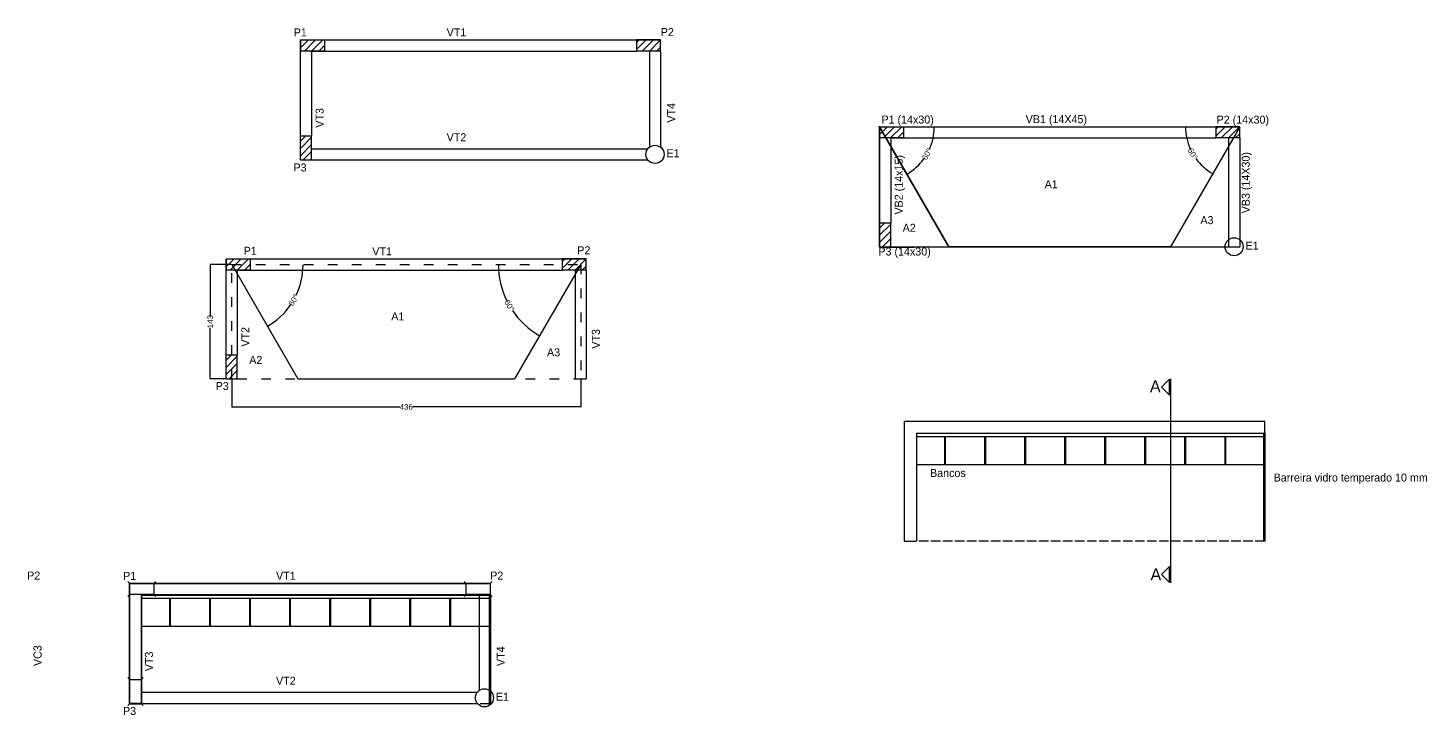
# Model space of a CAD drawing. Header units: centimetres. Extents: x -7745 to 883, y 487 to 2760.
# Drawn here: x -5765 to -4017, y 917 to 1776 of the extents above; entities that cross this region are included whole.
import ezdxf

# ---------------------------------------------------------------- set-up
doc = ezdxf.new("R2010")
doc.units = ezdxf.units.CM
doc.linetypes.add('ACAD_ISO02W100', pattern=[15, 12, -3])
doc.linetypes.add('ACAD_ISO03W100', pattern=[30, 12, -18])
doc.layers.add('A-ANNO-DIMS', color=7, linetype='Continuous', lineweight=30)
for name, color, linetype in [('ARQUITETURA', 253, 'Continuous'), ('CARIMBO', 250, 'Continuous'), ('Cota', 5, 'Continuous'), ('PEÇAS ESTRUTURAIS', 1, 'Continuous')]:
    doc.layers.add(name, color=color, linetype=linetype)
doc.styles.add('Arial_1', font='arial.ttf', dxfattribs={"height": 7})
doc.styles.add('Century Gothic_B', font='GOTHICB.TTF', dxfattribs={"height": 0.15})
doc.dimstyles.get("Standard").update_dxf_attribs({"dimtxt": 7, "dimasz": 0.3, "dimexe": 0.18, "dimexo": 0.0625, "dimgap": 0.09, "dimtad": 0, "dimdec": 0, "dimzin": 0, "dimdsep": 46, "dimtxsty": 'Arial_1', "dimcen": 0.09, "dimadec": 0, "dimazin": 0, "dimtfac": 1, "dimtdec": 0, "dimtofl": 0, "dimtmove": 0, "dimatfit": 3, "dimfxl": 1, "dimtolj": 1, "dimtzin": 0, "dimarcsym": 2})

# ---------------------------------------------------------------- blocks, each defined once
blk = doc.blocks.new('*D59')
at = {"layer": 'Cota', "color": 0, "lineweight": -2, "transparency": 16777216}
for start, end in [(335.8562, 359.7486), (300.2514, 324.1438)]:
    blk.add_arc((-4701.1, 1652.1), 68.4, start, end, dxfattribs=at)
at = {"layer": 'Cota', "color": 0, "transparency": 16777216}
for points in [[(-4632.8, 1651.8), (-4632.7, 1651.8), (-4632.8, 1652.1)], [(-4666.7, 1593), (-4666.7, 1593.1), (-4666.9, 1592.9)]]:
    blk.add_solid(points, dxfattribs=at)
at = {"layer": 'Defpoints', "color": 0, "transparency": 16777216}
for p in [(-4701.1, 1652.1), (-4701.1, 1652.1), (-4251.1, 1652.1), (-4648.8, 1608.2), (-4614.5, 1502.1)]:
    blk.add_point(p, dxfattribs=at)
at = {"layer": 'Cota', "color": 0, "transparency": 16777216, "insert": (-4641.9, 1617.9), "char_height": 7, "attachment_point": 5, "rotation": 60, "style": 'Arial_1'}
blk.add_mtext('\\A1;60°', dxfattribs=at)
blk = doc.blocks.new('*D60')
at = {"layer": 'Cota', "color": 0, "lineweight": -2, "transparency": 16777216}
for start, end in [(180.2537, 204.0897), (215.9103, 239.7463)]:
    blk.add_arc((-4251.1, 1652.1), 67.7, start, end, dxfattribs=at)
at = {"layer": 'Cota', "color": 0, "transparency": 16777216}
for points in [[(-4318.9, 1651.8), (-4318.8, 1651.8), (-4318.9, 1652.1)], [(-4285.2, 1593.7), (-4285.3, 1593.6), (-4285, 1593.5)]]:
    blk.add_solid(points, dxfattribs=at)
at = {"layer": 'Defpoints', "color": 0, "transparency": 16777216}
for p in [(-4701.1, 1652.1), (-4251.1, 1652.1), (-4251.1, 1652.1), (-4314.8, 1629), (-4337.7, 1502.1)]:
    blk.add_point(p, dxfattribs=at)
at = {"layer": 'Cota', "color": 0, "transparency": 16777216, "insert": (-4309.8, 1618.3), "char_height": 7, "attachment_point": 5, "rotation": 300, "style": 'Arial_1'}
blk.add_mtext('\\A1;60°', dxfattribs=at)
blk = doc.blocks.new('*D113')
at = {"layer": 'Cota', "color": 0, "lineweight": -2, "transparency": 16777216}
for p, q in [((-5510.5, 1480), (-5537.4, 1480)), ((-5537.2, 1479.7), (-5537.2, 1416)), ((-5537.2, 1337.3), (-5537.2, 1401)), ((-5517.5, 1337), (-5537.4, 1337))]:
    blk.add_line(p, q, dxfattribs=at)
at = {"layer": 'Cota', "color": 0, "transparency": 16777216}
for points in [[(-5537.2, 1479.7), (-5537.1, 1479.7), (-5537.2, 1480)], [(-5537.2, 1337.3), (-5537.1, 1337.3), (-5537.2, 1337)]]:
    blk.add_solid(points, dxfattribs=at)
at = {"layer": 'Defpoints', "color": 0, "transparency": 16777216}
for p in [(-5537.2, 1480), (-5510.4, 1480), (-5517.4, 1337)]:
    blk.add_point(p, dxfattribs=at)
at = {"layer": 'Cota', "color": 0, "transparency": 16777216, "insert": (-5537.2, 1408.5), "char_height": 7, "attachment_point": 5, "rotation": 90, "style": 'Arial_1'}
blk.add_mtext('\\A1;143', dxfattribs=at)
blk = doc.blocks.new('*D114')
at = {"layer": 'Cota', "color": 0, "lineweight": -2, "transparency": 16777216}
for p, q in [((-5510.4, 1336.9), (-5510.4, 1301.7)), ((-5074.4, 1336.9), (-5074.4, 1301.7)), ((-5510.1, 1301.9), (-5300.4, 1301.9)), ((-5074.7, 1301.9), (-5284.5, 1301.9))]:
    blk.add_line(p, q, dxfattribs=at)
at = {"layer": 'Cota', "color": 0, "transparency": 16777216}
for points in [[(-5510.1, 1302), (-5510.1, 1301.9), (-5510.4, 1301.9)], [(-5074.7, 1302), (-5074.7, 1301.9), (-5074.4, 1301.9)]]:
    blk.add_solid(points, dxfattribs=at)
at = {"layer": 'Defpoints', "color": 0, "transparency": 16777216}
for p in [(-5510.4, 1337), (-5074.4, 1337), (-5074.4, 1301.9)]:
    blk.add_point(p, dxfattribs=at)
at = {"layer": 'Cota', "color": 0, "transparency": 16777216, "insert": (-5292.4, 1301.9), "char_height": 7, "attachment_point": 5, "style": 'Arial_1'}
blk.add_mtext('\\A1;436', dxfattribs=at)
blk = doc.blocks.new('*D115')
at = {"layer": 'A-ANNO-DIMS', "color": 0, "lineweight": -2, "transparency": 16777216}
for start, end in [(334.4847, 359.8073), (300.1927, 325.5153)]:
    blk.add_arc((-5510.4, 1480), 89.2, start, end, dxfattribs=at)
at = {"layer": 'A-ANNO-DIMS', "color": 0, "transparency": 16777216}
for points in [[(-5421.3, 1479.7), (-5421.2, 1479.7), (-5421.2, 1480)], [(-5465.5, 1402.8), (-5465.6, 1402.9), (-5465.8, 1402.7)]]:
    blk.add_solid(points, dxfattribs=at)
at = {"layer": 'Defpoints', "color": 0, "transparency": 16777216}
for p in [(-5510.4, 1480), (-5510.4, 1480), (-5074.4, 1480), (-5442.1, 1422.6), (-5427.9, 1337)]:
    blk.add_point(p, dxfattribs=at)
at = {"layer": 'A-ANNO-DIMS', "color": 0, "transparency": 16777216, "insert": (-5433.2, 1435.4), "char_height": 7, "attachment_point": 5, "rotation": 60, "style": 'Arial_1'}
blk.add_mtext('\\A1;60°', dxfattribs=at)
blk = doc.blocks.new('*D116')
at = {"layer": 'A-ANNO-DIMS', "color": 0, "lineweight": -2, "transparency": 16777216}
for start, end in [(180.167, 206.113), (213.887, 239.833)]:
    blk.add_arc((-5074.4, 1480), 102.9, start, end, dxfattribs=at)
at = {"layer": 'A-ANNO-DIMS', "color": 0, "transparency": 16777216}
for points in [[(-5177.4, 1479.7), (-5177.3, 1479.7), (-5177.3, 1480)], [(-5126.1, 1391.1), (-5126.2, 1391), (-5125.9, 1390.9)]]:
    blk.add_solid(points, dxfattribs=at)
at = {"layer": 'Defpoints', "color": 0, "transparency": 16777216}
for p in [(-5510.4, 1480), (-5074.4, 1480), (-5074.4, 1480), (-5171.1, 1444.8), (-5157, 1337)]:
    blk.add_point(p, dxfattribs=at)
at = {"layer": 'A-ANNO-DIMS', "color": 0, "transparency": 16777216, "insert": (-5163.5, 1428.5), "char_height": 7, "attachment_point": 5, "rotation": 300, "style": 'Arial_1'}
blk.add_mtext('\\A1;60°', dxfattribs=at)

msp = doc.modelspace()

# ---------------------------------------------------------------- hatches: boundary and pattern name
at = {"layer": 'A-ANNO-DIMS'}
h = msp.add_hatch(dxfattribs=at)
h.set_pattern_fill('ANSI31', color=4, scale=0.3)
h.paths.add_polyline_path([(-4220.9, 1269.2), (-4219.9, 1269.2), (-4219.9, 1134.2), (-4220.9, 1134.2)])
at = {"layer": 'A-ANNO-DIMS', "lineweight": -3}
h = msp.add_hatch(dxfattribs=at)
h.set_pattern_fill('ANSI31', color=4, scale=0.3)
h.set_pattern_definition([(45, (-968.2615, -202.3227), (-0.6735192, 0.6735192), [])])
h.paths.add_polyline_path([(-5188.2, 1066.9), (-5187.2, 1066.9), (-5187.2, 930.9), (-5188.2, 930.9)])
at = {"layer": 'CARIMBO'}
h = msp.add_hatch(dxfattribs=at)
h.set_pattern_fill('ANSI31', color=1, scale=2)
h.set_pattern_definition([(45, (-1848.731, 109.005), (-4.490128, 4.490128), [])])
h.paths.add_polyline_path([(-5394.6, 1760.6), (-5424.6, 1760.6), (-5424.6, 1746.6), (-5394.6, 1746.6)])
h.paths.add_polyline_path([(-5410.6, 1640.6), (-5424.6, 1640.6), (-5424.6, 1610.6), (-5410.6, 1610.6)])
h.paths.add_polyline_path([(-4974.6, 1760.6), (-5004.6, 1760.6), (-5004.6, 1746.6), (-4974.6, 1746.6)])
h = msp.add_hatch(dxfattribs=at)
h.set_pattern_fill('ANSI31', color=1, scale=2)
h.set_pattern_definition([(45, (-1125.2747, 0.525), (-4.490128, 4.490128), [])])
h.paths.add_polyline_path([(-4671.1, 1652.1), (-4701.1, 1652.1), (-4701.1, 1638.1), (-4671.1, 1638.1)])
h.paths.add_polyline_path([(-4687.1, 1532.1), (-4701.1, 1532.1), (-4701.1, 1502.1), (-4687.1, 1502.1)])
h.paths.add_polyline_path([(-4251.1, 1652.1), (-4281.1, 1652.1), (-4281.1, 1638.1), (-4251.1, 1638.1)])
at = {"layer": 'CARIMBO', "true_color": 0xffffff}
h = msp.add_hatch(dxfattribs=at)
h.set_pattern_fill('ANSI31', scale=2)
h.set_pattern_definition([(45, (-1941.569, -164.62), (-4.490128, 4.490128), [])])
h.paths.add_polyline_path([(-5487.4, 1487), (-5517.4, 1487), (-5517.4, 1473), (-5487.4, 1473)])
h.paths.add_polyline_path([(-5503.4, 1367), (-5517.4, 1367), (-5517.4, 1337), (-5503.4, 1337)])
h.paths.add_polyline_path([(-5067.4, 1487), (-5097.4, 1487), (-5097.4, 1473), (-5067.4, 1473)])

# ---------------------------------------------------------------- linework, layer by layer
at = {"layer": 'A-ANNO-DIMS', "linetype": 'ACAD_ISO03W100'}
msp.add_lwpolyline([(-5510.4, 1337), (-5510.4, 1480), (-5074.4, 1480), (-5074.4, 1337)], dxfattribs=at)
at = {"layer": 'A-ANNO-DIMS', "lineweight": -3}
for points in [[(-5510.4, 1480), (-5427.9, 1337)], [(-5074.4, 1480), (-5157, 1337)], [(-5427.9, 1337), (-5157, 1337)]]:
    msp.add_lwpolyline(points, dxfattribs=at)
at = {"layer": 'A-ANNO-DIMS', "color": 4, "lineweight": -2}
msp.add_lwpolyline([(-4220.9, 1269.2), (-4219.9, 1269.2), (-4219.9, 1134.2), (-4220.9, 1134.2)], close=True, dxfattribs=at)
at = {"layer": 'A-ANNO-DIMS', "color": 1, "lineweight": -3}
for points in [[(-5637.7, 1081.4), (-5640.2, 1083.9)], [(-5607.7, 1081.4), (-5605.2, 1083.9)], [(-5217.7, 1081.4), (-5220.2, 1083.9)], [(-5187.7, 1081.4), (-5185.2, 1083.9)], [(-5637.7, 1067.4), (-5640.2, 1064.9)], [(-5607.7, 1067.4), (-5605.2, 1064.9)], [(-5217.7, 1067.4), (-5220.2, 1064.9)], [(-5187.7, 1067.4), (-5185.2, 1064.9)], [(-5637.7, 961.4), (-5640.2, 963.9)], [(-5623.7, 961.4), (-5621.2, 963.9)], [(-5637.7, 931.4), (-5640.2, 928.9)], [(-5623.7, 931.4), (-5621.2, 928.9)]]:
    msp.add_lwpolyline(points, dxfattribs=at)
for points in [[(-5637.7, 1081.4), (-5607.7, 1081.4), (-5607.7, 1067.4), (-5637.7, 1067.4)], [(-5217.7, 1081.4), (-5187.7, 1081.4), (-5187.7, 1067.4), (-5217.7, 1067.4)], [(-5623.7, 961.4), (-5623.7, 931.4), (-5637.7, 931.4), (-5637.7, 961.4)]]:
    msp.add_lwpolyline(points, close=True, dxfattribs=at)
at = {"layer": 'A-ANNO-DIMS', "color": 4, "lineweight": -3}
msp.add_lwpolyline([(-5188.2, 1066.9), (-5187.2, 1066.9), (-5187.2, 930.9), (-5188.2, 930.9)], close=True, dxfattribs=at)
at = {"layer": 'ARQUITETURA'}
for p, q in [((-5424.6, 1610.6), (-5424.6, 1760.6)), ((-5424.6, 1760.6), (-4974.6, 1760.6)), ((-5410.6, 1746.6), (-5410.6, 1640.6)), ((-5410.6, 1746.6), (-5004.6, 1746.6)), ((-4988.6, 1746.6), (-4988.6, 1626.5)), ((-4974.6, 1746.6), (-4974.6, 1626.5)), ((-4701.1, 1502.1), (-4701.1, 1652.1)), ((-4701.1, 1652.1), (-4251.1, 1652.1)), ((-4687.1, 1638.1), (-4687.1, 1532.1)), ((-4687.1, 1638.1), (-4281.1, 1638.1)), ((-4265.1, 1638.1), (-4265.1, 1502.1)), ((-4251.1, 1638.1), (-4251.1, 1502.1)), ((-5410.6, 1624.6), (-4990.5, 1624.6)), ((-5410.6, 1610.6), (-4990.5, 1610.6)), ((-5517.4, 1337), (-5517.4, 1487)), ((-5517.4, 1487), (-5067.4, 1487)), ((-4687.1, 1502.1), (-4265.1, 1502.1)), ((-4265.1, 1502.1), (-4251.1, 1502.1)), ((-5503.4, 1473), (-5503.4, 1367)), ((-5503.4, 1473), (-5097.4, 1473)), ((-5081.4, 1473), (-5081.4, 1337)), ((-5067.4, 1473), (-5067.4, 1337)), ((-5081.4, 1337), (-5067.4, 1337))]:
    msp.add_line(p, q, dxfattribs=at)
at = {"layer": 'ARQUITETURA', "linetype": 'ACAD_ISO03W100'}
msp.add_line((-5503.4, 1337), (-5081.4, 1337), dxfattribs=at)
at = {"layer": 'ARQUITETURA', "color": 1, "lineweight": -3}
for p, q in [((-5637.7, 961.4), (-5637.7, 1067.4)), ((-5623.7, 1067.4), (-5623.7, 961.4)), ((-5607.7, 1081.4), (-5217.7, 1081.4)), ((-5607.7, 1067.4), (-5217.7, 1067.4)), ((-5201.2, 1067.4), (-5201.2, 947.3)), ((-5187.7, 1067.4), (-5187.7, 947.3)), ((-5623.7, 945.4), (-5203.6, 945.4)), ((-5623.7, 931.4), (-5203.6, 931.4))]:
    msp.add_line(p, q, dxfattribs=at)
at = {"layer": 'CARIMBO', "linetype": 'ACAD_ISO03W100'}
for p, q in [((-4251.1, 1598.1), (-4251.1, 1502.1)), ((-5067.4, 1433), (-5067.4, 1337))]:
    msp.add_line(p, q, dxfattribs=at)
at = {"layer": 'CARIMBO'}
for p, q in [((-4338.9, 1316.7), (-4338.9, 1336.7)), ((-4337.2, 1082.3), (-4337.2, 1336.9)), ((-4654.9, 1265.2), (-4419.9, 1265.2)), ((-4654.9, 1265.2), (-4619.9, 1265.2)), ((-4619.9, 1265.2), (-4619.9, 1230.2)), ((-4619.9, 1265.2), (-4569.9, 1265.2)), ((-4619.9, 1265.2), (-4618.9, 1265.2)), ((-4618.9, 1265.2), (-4618.9, 1230.2)), ((-4569.9, 1265.2), (-4569.9, 1230.2)), ((-4569.9, 1265.2), (-4519.9, 1265.2)), ((-4569.9, 1265.2), (-4568.9, 1265.2)), ((-4569.9, 1265.2), (-4569.9, 1230.2)), ((-4569.9, 1265.2), (-4568.9, 1265.2)), ((-4568.9, 1265.2), (-4568.9, 1230.2)), ((-4568.9, 1265.2), (-4568.9, 1230.2)), ((-4519.9, 1265.2), (-4519.9, 1230.2)), ((-4519.9, 1265.2), (-4469.9, 1265.2)), ((-4519.9, 1265.2), (-4518.9, 1265.2)), ((-4518.9, 1265.2), (-4518.9, 1230.2)), ((-4469.9, 1265.2), (-4220.9, 1265.2)), ((-4469.9, 1265.2), (-4469.9, 1230.2)), ((-4469.9, 1265.2), (-4419.9, 1265.2)), ((-4469.9, 1265.2), (-4468.9, 1265.2)), ((-4468.9, 1265.2), (-4468.9, 1230.2)), ((-4419.9, 1265.2), (-4419.9, 1230.2)), ((-4419.9, 1265.2), (-4369.9, 1265.2)), ((-4419.9, 1265.2), (-4418.9, 1265.2)), ((-4419.9, 1265.2), (-4419.9, 1230.2)), ((-4419.9, 1265.2), (-4418.9, 1265.2)), ((-4418.9, 1265.2), (-4418.9, 1230.2)), ((-4418.9, 1265.2), (-4418.9, 1230.2)), ((-4369.9, 1265.2), (-4369.9, 1230.2)), ((-4369.9, 1265.2), (-4319.9, 1265.2)), ((-4369.9, 1265.2), (-4368.9, 1265.2)), ((-4368.9, 1265.2), (-4368.9, 1230.2)), ((-4319.9, 1265.2), (-4319.9, 1230.2)), ((-4319.9, 1265.2), (-4269.9, 1265.2)), ((-4319.9, 1265.2), (-4318.9, 1265.2)), ((-4318.9, 1265.2), (-4318.9, 1230.2)), ((-4269.9, 1265.2), (-4269.9, 1230.2)), ((-4269.9, 1265.2), (-4268.9, 1265.2)), ((-4268.9, 1265.2), (-4268.9, 1230.2)), ((-4220.9, 1134.2), (-4220.9, 1269.2)), ((-4219.9, 1134.2), (-4219.9, 1270.2)), ((-4654.9, 1230.2), (-4220.9, 1230.2)), ((-4569.9, 1230.2), (-4569.9, 1230.2)), ((-4419.9, 1230.2), (-4419.9, 1230.2)), ((-4338.9, 1082.6), (-4338.9, 1102.6))]:
    msp.add_line(p, q, dxfattribs=at)
at = {"layer": 'CARIMBO', "color": 14}
for p, q in [((-4669.9, 1134.2), (-4669.9, 1284.2)), ((-4669.9, 1284.2), (-4219.9, 1284.2)), ((-4219.9, 1270.2), (-4219.9, 1284.2)), ((-4654.9, 1269.2), (-4654.9, 1134.2)), ((-4654.9, 1269.2), (-4219.9, 1269.2)), ((-4669.9, 1134.2), (-4655.9, 1134.2))]:
    msp.add_line(p, q, dxfattribs=at)
at = {"layer": 'CARIMBO', "linetype": 'ACAD_ISO02W100'}
msp.add_line((-4219.9, 1134.2), (-4655.9, 1134.2), dxfattribs=at)
at = {"layer": 'CARIMBO', "color": 4, "lineweight": -3}
for p, q in [((-5638.2, 930.9), (-5638.2, 1081.9)), ((-5638.2, 1081.9), (-5187.2, 1081.9)), ((-5623.2, 1066.9), (-5623, 930.9)), ((-5623.2, 1066.9), (-5188.2, 1066.9)), ((-5187.2, 946.9), (-5187.2, 1081.9)), ((-5623.2, 1062.9), (-5388.2, 1062.9)), ((-5623.2, 1062.9), (-5588.2, 1062.9)), ((-5588.2, 1062.9), (-5588.2, 1027.9)), ((-5588.2, 1062.9), (-5538.2, 1062.9)), ((-5588.2, 1062.9), (-5587.2, 1062.9)), ((-5587.2, 1062.9), (-5587.2, 1027.9)), ((-5538.2, 1062.9), (-5538.2, 1027.9)), ((-5538.2, 1062.9), (-5488.2, 1062.9)), ((-5538.2, 1062.9), (-5537.2, 1062.9)), ((-5538.2, 1062.9), (-5538.2, 1027.9)), ((-5538.2, 1062.9), (-5537.2, 1062.9)), ((-5537.2, 1062.9), (-5537.2, 1027.9)), ((-5537.2, 1062.9), (-5537.2, 1027.9)), ((-5488.2, 1062.9), (-5488.2, 1027.9)), ((-5488.2, 1062.9), (-5438.2, 1062.9)), ((-5488.2, 1062.9), (-5487.2, 1062.9)), ((-5487.2, 1062.9), (-5487.2, 1027.9)), ((-5438.2, 1062.9), (-5188.2, 1062.9)), ((-5438.2, 1062.9), (-5438.2, 1027.9)), ((-5438.2, 1062.9), (-5388.2, 1062.9)), ((-5438.2, 1062.9), (-5437.2, 1062.9)), ((-5437.2, 1062.9), (-5437.2, 1027.9)), ((-5388.2, 1062.9), (-5388.2, 1027.9)), ((-5388.2, 1062.9), (-5338.2, 1062.9)), ((-5388.2, 1062.9), (-5387.2, 1062.9)), ((-5388.2, 1062.9), (-5388.2, 1027.9)), ((-5388.2, 1062.9), (-5387.2, 1062.9)), ((-5387.2, 1062.9), (-5387.2, 1027.9)), ((-5387.2, 1062.9), (-5387.2, 1027.9)), ((-5338.2, 1062.9), (-5338.2, 1027.9)), ((-5338.2, 1062.9), (-5288.2, 1062.9)), ((-5338.2, 1062.9), (-5337.2, 1062.9)), ((-5337.2, 1062.9), (-5337.2, 1027.9)), ((-5288.2, 1062.9), (-5288.2, 1027.9)), ((-5288.2, 1062.9), (-5238.2, 1062.9)), ((-5288.2, 1062.9), (-5287.2, 1062.9)), ((-5287.2, 1062.9), (-5287.2, 1027.9)), ((-5238.2, 1062.9), (-5238.2, 1027.9)), ((-5238.2, 1062.9), (-5237.2, 1062.9)), ((-5237.2, 1062.9), (-5237.2, 1027.9)), ((-5623.2, 1027.9), (-5188.2, 1027.9)), ((-5538.2, 1027.9), (-5538.2, 1027.9)), ((-5388.2, 1027.9), (-5388.2, 1027.9)), ((-5638.2, 930.9), (-5623, 930.9))]:
    msp.add_line(p, q, dxfattribs=at)
at = {"layer": 'CARIMBO', "color": 254, "linetype": 'ACAD_ISO02W100', "lineweight": -3, "true_color": 0xdedede}
msp.add_line((-5188.2, 930.9), (-5623, 930.9), dxfattribs=at)
at = {"layer": 'CARIMBO'}
for points in [[(-4338.9, 1316.7), (-4338.9, 1336.7), (-4348.9, 1326.7), (-4338.9, 1316.7)], [(-4338.9, 1082.6), (-4338.9, 1102.6), (-4348.9, 1092.6), (-4338.9, 1082.6)]]:
    msp.add_lwpolyline(points, dxfattribs=at)
at = {"layer": 'Cota'}
for p, q in [((-4701.1, 1652.1), (-4701.1, 1602.1)), ((-4701.1, 1652.1), (-4614.5, 1502.1)), ((-4251.1, 1652.1), (-4337.7, 1502.1))]:
    msp.add_line(p, q, dxfattribs=at)
for points in [[(-4701.1, 1652.1), (-4701.1, 1501.2), (-4614.5, 1502.1), (-4701.5, 1652.7)], [(-4701.1, 1652.1), (-4251.1, 1652.1), (-4337.7, 1502.1), (-4614.5, 1502.1), (-4701.1, 1652.1)]]:
    msp.add_lwpolyline(points, dxfattribs=at)
at = {"layer": 'PEÇAS ESTRUTURAIS'}
for p, q in [((-5424.6, 1760.6), (-5410.6, 1760.6)), ((-5424.6, 1760.6), (-5424.6, 1746.6)), ((-5424.6, 1760.6), (-5394.6, 1760.6)), ((-5394.6, 1760.6), (-5394.6, 1746.6)), ((-4974.6, 1760.6), (-5004.6, 1760.6)), ((-5004.6, 1760.6), (-5004.6, 1746.6)), ((-4974.6, 1746.6), (-4974.6, 1760.6)), ((-5394.6, 1746.6), (-5424.6, 1746.6)), ((-4974.6, 1746.6), (-5004.6, 1746.6)), ((-4701.1, 1652.1), (-4687.1, 1652.1)), ((-4701.1, 1652.1), (-4701.1, 1638.1)), ((-4701.1, 1652.1), (-4671.1, 1652.1)), ((-4671.1, 1652.1), (-4671.1, 1638.1)), ((-4251.1, 1652.1), (-4281.1, 1652.1)), ((-4281.1, 1652.1), (-4281.1, 1638.1)), ((-4251.1, 1638.1), (-4251.1, 1652.1)), ((-5424.6, 1610.6), (-5424.6, 1640.6)), ((-5424.6, 1640.6), (-5410.6, 1640.6)), ((-5410.6, 1610.6), (-5410.6, 1640.6)), ((-4671.1, 1638.1), (-4701.1, 1638.1)), ((-4251.1, 1638.1), (-4281.1, 1638.1)), ((-5424.6, 1610.6), (-5410.6, 1610.6)), ((-4701.1, 1502.1), (-4701.1, 1532.1)), ((-4701.1, 1532.1), (-4687.1, 1532.1)), ((-4687.1, 1502.1), (-4687.1, 1532.1)), ((-5517.4, 1487), (-5503.4, 1487)), ((-4701.1, 1502.1), (-4687.1, 1502.1))]:
    msp.add_line(p, q, dxfattribs=at)
at = {"layer": 'PEÇAS ESTRUTURAIS', "color": 7, "true_color": 0xffffff}
for p, q in [((-5517.4, 1487), (-5517.4, 1473)), ((-5517.4, 1487), (-5487.4, 1487)), ((-5487.4, 1487), (-5487.4, 1473)), ((-5067.4, 1487), (-5097.4, 1487)), ((-5097.4, 1487), (-5097.4, 1473)), ((-5067.4, 1473), (-5067.4, 1487)), ((-5487.4, 1473), (-5517.4, 1473)), ((-5067.4, 1473), (-5097.4, 1473)), ((-5517.4, 1337), (-5517.4, 1367)), ((-5517.4, 1367), (-5503.4, 1367)), ((-5503.4, 1337), (-5503.4, 1367)), ((-5517.4, 1337), (-5503.4, 1337))]:
    msp.add_line(p, q, dxfattribs=at)
at = {"layer": 'PEÇAS ESTRUTURAIS'}
for centre in [(-4981.6, 1617.6), (-4258.1, 1502.1)]:
    msp.add_circle(centre, 11.3, dxfattribs=at)
at = {"layer": 'PEÇAS ESTRUTURAIS', "color": 1, "lineweight": -3}
msp.add_circle((-5194.7, 938.4), 11.3, dxfattribs=at)

# ---------------------------------------------------------------- texts
at = {"layer": 'CARIMBO', "attachment_point": 1, "style": 'Century Gothic_B'}
for s, width, heights, insert, char_height in [('{\\fCentury Gothic|b0|i0|c0|p34;P1}', 65.784, [0], (-5433, 1775), 10), ('{\\fCentury Gothic|b0|i0|c0|p34;VT1}', 82.615, [0], (-5241.9, 1775.1), 10), ('{\\fCentury Gothic|b0|i0|c0|p34;P2}', 68.209, [0], (-4974.4, 1775.4), 10), ('{\\fCentury Gothic|b0|i0|c0|p34;P1 (14x30)}', 65.784, [0], (-4698.7, 1666.1), 10), ('{\\fCentury Gothic|b0|i0|c0|p34;VB1 (14X45)}', 82.615, [0], (-4518.5, 1666.6), 10), ('{\\fCentury Gothic|b0|i0|c0|p34;P2 (14x30)}', 68.209, [0], (-4280, 1666), 10), ('{\\fCentury Gothic|b0|i0|c0|p34;VT2}', 82.615, [0], (-5241.9, 1644), 10), ('{\\fCentury Gothic|b0|i0|c0|p34;E1}', 48.99, [0], (-4967.3, 1624), 10), ('{\\fCentury Gothic|b0|i0|c0|p34;P3}', 69.327, [0], (-5433.2, 1606.2), 10), ('{\\fCentury Gothic|b0|i0|c0|p34;A1}', 82.615, [0], (-4494.8, 1585.3), 10), ('{\\fCentury Gothic|b0|i0|c0|p34;A3}', 82.615, [0], (-4300.2, 1540.4), 10), ('{\\fCentury Gothic|b0|i0|c0|p34;A2}', 82.615, [0], (-4672.2, 1530.8), 10), ('{\\fCentury Gothic|b0|i0|c0|p34;E1}', 48.99, [0], (-4243.8, 1508.5), 10), ('{\\fCentury Gothic|b0|i0|c0|p34;P1}', 65.784, [0], (-5495.5, 1502.1), 10), ('{\\fCentury Gothic|b0|i0|c0|p34;VT1}', 82.615, [0], (-5334.8, 1501.4), 10), ('{\\fCentury Gothic|b0|i0|c0|p34;P2}', 68.209, [0], (-5078.7, 1502.7), 10), ('{\\fCentury Gothic|b0|i0|c0|p34;P3 (14x30)}', 69.327, [0], (-4702.5, 1501.2), 10), ('{\\fCentury Gothic|b0|i0|c0|p34;A1}', 82.615, [0], (-5311.1, 1420.1), 10), ('{\\fCentury Gothic|b0|i0|c0|p34;A2}', 82.615, [0], (-5488.5, 1365.7), 10), ('{\\fCentury Gothic|b0|i0|c0|p34;A3}', 82.615, [0], (-5116.5, 1375.2), 10), ('{\\fCentury Gothic|b0|i0|c0|p34;P3}', 69.327, [0], (-5530.5, 1333.1), 10), ('{\\fCentury Gothic|b0|i0|c0|p34;A}', 48.99, [0], (-4363.3, 1335.2), 15), ('\\pxqj;{\\fCentury Gothic|b0|i0|c0|p34;Bancos}', 184.97, [35.8], (-4638, 1224.4), 10), ('\\pxqj;{\\fCentury Gothic|b0|i0|c0|p34;Barreira vidro temperado 10 mm}', 184.97, [35.8], (-4208.7, 1218.7), 10), ('{\\fCentury Gothic|b0|i0|c0|p34;A}', 48.99, [0], (-4362.6, 1100.2), 15)]:
    msp.add_mtext_dynamic_manual_height_columns(s, width=width, gutter_width=1, heights=heights, dxfattribs=dict(at, insert=insert, char_height=char_height))
at = {"layer": 'CARIMBO', "char_height": 10, "attachment_point": 1, "rotation": 90, "style": 'Century Gothic_B'}
for s, width, insert in [('{\\fCentury Gothic|b0|i0|c0|p34;VT4}', 79.211, (-4966.4, 1657.3)), ('{\\fCentury Gothic|b0|i0|c0|p34;VT3}', 129.041, (-5405.6, 1650.9)), ('{\\fCentury Gothic|b0|i0|c0|p34;VB2 (14x15)}', 129.041, (-4682.1, 1542.4)), ('{\\fCentury Gothic|b0|i0|c0|p34;VB3 (14X30)}', 79.211, (-4248.6, 1543.9)), ('{\\fCentury Gothic|b0|i0|c0|p34;VT2}', 129.041, (-5498.4, 1377.3)), ('{\\fCentury Gothic|b0|i0|c0|p34;VT3}', 79.211, (-5060.5, 1374.7))]:
    msp.add_mtext_dynamic_manual_height_columns(s, width=width, gutter_width=1, heights=[0], dxfattribs=dict(at, insert=insert))
at = {"layer": 'CARIMBO', "lineweight": -3, "char_height": 10, "attachment_point": 1, "style": 'Century Gothic_B'}
for s, width, insert in [('{\\fCentury Gothic|b0|i0|c0|p34;P2}', 68.209, (-5766, 1096.2)), ('{\\fCentury Gothic|b0|i0|c0|p34;P1}', 65.784, (-5646.1, 1095.8)), ('{\\fCentury Gothic|b0|i0|c0|p34;VT1}', 82.615, (-5455, 1095.9)), ('{\\fCentury Gothic|b0|i0|c0|p34;P2}', 68.209, (-5187.5, 1096.2)), ('{\\fCentury Gothic|b0|i0|c0|p34;VT2}', 82.615, (-5455, 964.8)), ('{\\fCentury Gothic|b0|i0|c0|p34;E1}', 48.99, (-5180.4, 944.8)), ('{\\fCentury Gothic|b0|i0|c0|p34;P3}', 69.327, (-5646.2, 927))]:
    msp.add_mtext_dynamic_manual_height_columns(s, width=width, gutter_width=1, heights=[0], dxfattribs=dict(at, insert=insert))
at = {"layer": 'CARIMBO', "lineweight": -3, "char_height": 10, "attachment_point": 1, "rotation": 90, "style": 'Century Gothic_B'}
for s, width, insert in [('{\\fCentury Gothic|b0|i0|c0|p34;VC3}', 79.211, (-5758, 978.1)), ('{\\fCentury Gothic|b0|i0|c0|p34;VT4}', 79.211, (-5179.4, 978.1)), ('{\\fCentury Gothic|b0|i0|c0|p34;VT3}', 129.041, (-5618.7, 971.7))]:
    msp.add_mtext_dynamic_manual_height_columns(s, width=width, gutter_width=1, heights=[0], dxfattribs=dict(at, insert=insert))

# ---------------------------------------------------------------- dimensions: what is measured, and where the dimension line sits
at = {"layer": 'A-ANNO-DIMS'}
for base, line1, line2, picture, middle in [((-5442.1, 1422.6), ((-5510.4, 1480), (-5427.9, 1337)), ((-5510.4, 1480), (-5074.4, 1480)), '*D115', (-5433.2, 1435.4)), ((-5171.1, 1444.8), ((-5510.4, 1480), (-5074.4, 1480)), ((-5074.4, 1480), (-5157, 1337)), '*D116', (-5163.5, 1428.5))]:
    dim = msp.add_angular_dim_2l(base=base, line1=line1, line2=line2, dimstyle='Standard', dxfattribs=at)
    dim.commit()
    dim.dimension.update_dxf_attribs({"geometry": picture, "text_midpoint": middle})
at = {"layer": 'Cota'}
for base, line2, picture, middle in [((-4648.8, 1608.2), ((-4701.1, 1652.1), (-4614.5, 1502.1)), '*D59', (-4641.9, 1617.9)), ((-4314.8, 1629), ((-4251.1, 1652.1), (-4337.7, 1502.1)), '*D60', (-4309.8, 1618.3))]:
    dim = msp.add_angular_dim_2l(base=base, line1=((-4701.1, 1652.1), (-4251.1, 1652.1)), line2=line2, dimstyle='Standard', dxfattribs=at)
    dim.commit()
    dim.dimension.update_dxf_attribs({"geometry": picture, "text_midpoint": middle})
at = {"layer": 'Cota', "color": 1}
dim = msp.add_linear_dim(base=(-5537.2, 1480), p1=(-5517.4, 1337), p2=(-5510.4, 1480), angle=90, dimstyle='Standard', dxfattribs=at)
dim.commit()
dim.dimension.update_dxf_attribs({"geometry": '*D113', "text_midpoint": (-5537.2, 1408.5)})
dim = msp.add_linear_dim(base=(-5074.4, 1301.9), p1=(-5510.4, 1337), p2=(-5074.4, 1337), dimstyle='Standard', dxfattribs=at)
dim.commit()
dim.dimension.update_dxf_attribs({"geometry": '*D114', "text_midpoint": (-5292.4, 1301.9)})

doc.saveas('drawing.dxf')
